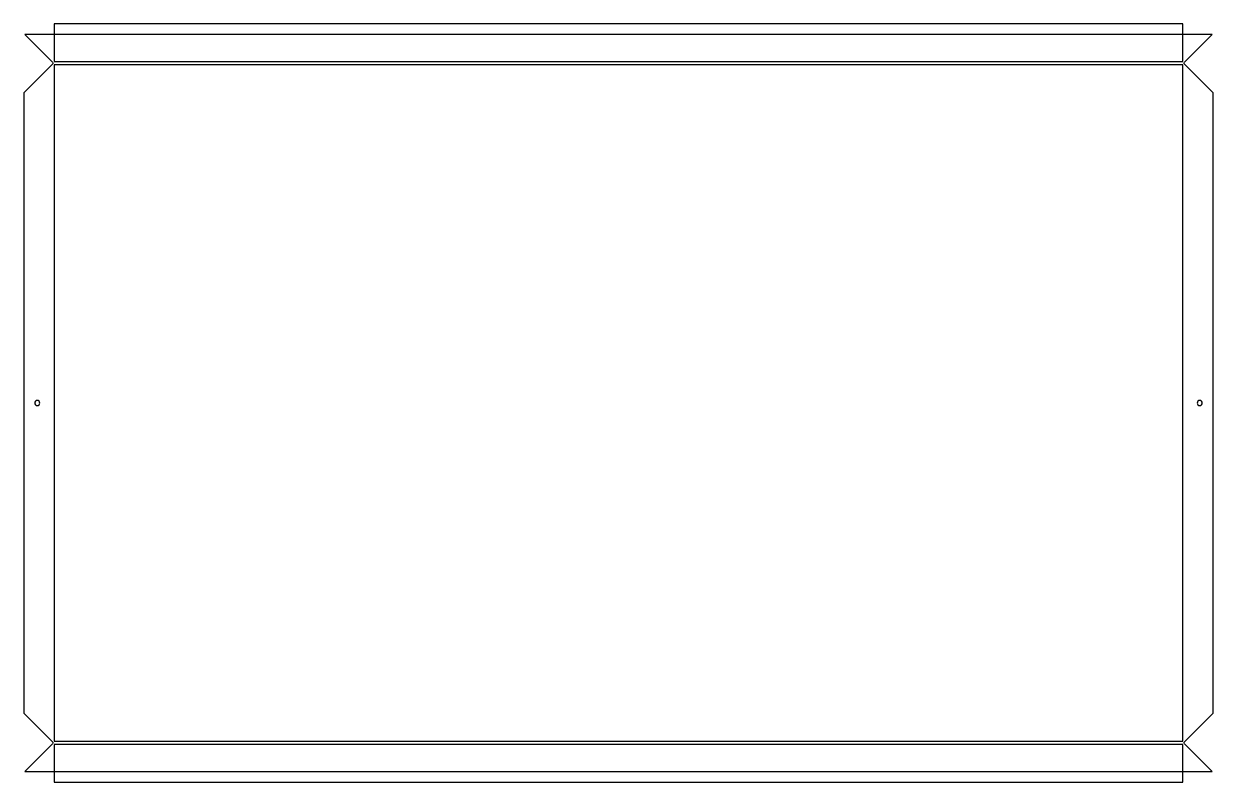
# Model space of a CAD drawing. Header units: millimetres. Extents: x -20 to 774, y 0 to 507.
import ezdxf

# ---------------------------------------------------------------- set-up
doc = ezdxf.new("R2010")
doc.units = ezdxf.units.MM

msp = doc.modelspace()

# ---------------------------------------------------------------- linework, layer by layer
at = {"layer": 'BEND_EXTENT'}
for points in [[(754, 499.79), (0, 499.79), (0, 481.79), (754, 481.79)], [(0, 479.52), (0, 27.52), (754, 27.52), (754, 479.52)], [(0, 7.26), (754, 7.26), (754, 25.26), (0, 25.26)]]:
    msp.add_lwpolyline(points, close=True, dxfattribs=at)
at = {"layer": 'INTERIOR_PROFILES', "extrusion": (0, 0, -1)}
for centre in [(11.26, 253.52), (-765.26, 253.52)]:
    msp.add_circle(centre, 1.7, dxfattribs=at)
at = {"layer": 'OUTER_PROFILES'}
msp.add_lwpolyline([(-19.55, 7.26), (0, 7.26), (0, 0), (754, 0), (754, 7.26), (773.55, 7.26), (755.13, 25.69, -0.414214), (755.13, 27.1), (774.26, 46.23), (774.26, 460.82), (755.13, 479.95, -0.414214), (755.13, 481.36), (773.55, 499.79), (754, 499.79), (754, 507.05), (0, 507.05), (0, 499.79), (-19.55, 499.79), (-1.13, 481.36, -0.414214), (-1.13, 479.95), (-20.26, 460.82), (-20.26, 46.23), (-1.13, 27.1, -0.414214), (-1.13, 25.69)], format="xyb", close=True, dxfattribs=at)

doc.saveas('drawing.dxf')
